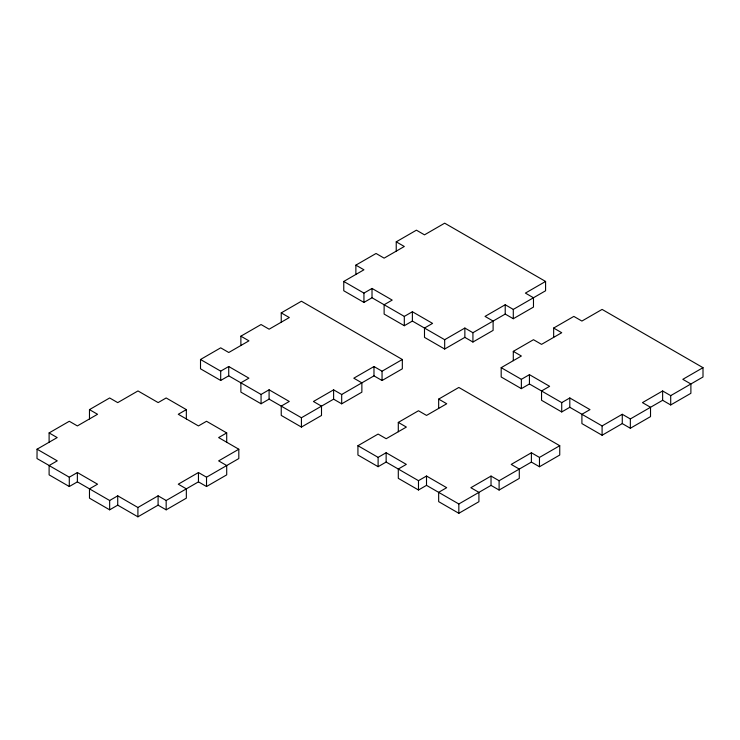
<?xml version="1.0" encoding="UTF-8"?>
<svg xmlns="http://www.w3.org/2000/svg" width="740" height="740" viewBox="0 0 740 740"><rect width="100%" height="100%" fill="white"/><g stroke="black" fill="none" stroke-linecap="round" stroke-linejoin="round"><path stroke-width="1.11" d="M49.108 442.243L49.108 432.918L69.292 421.273L77.367 425.925L97.541 414.28L89.475 409.618L89.475 418.942M89.475 409.618L109.659 397.963L117.725 402.625L137.982 390.933L158.156 402.588L166.167 397.963L186.341 409.618L186.341 418.942M37 449.236L57.184 437.581L49.108 432.918M355.875 274.457L355.875 265.133L376.059 253.478L384.125 258.14L404.308 246.494L396.233 241.832L396.233 251.147M396.233 241.832L416.417 230.177L424.492 234.839L444.675 223.184L545.584 281.45L545.584 290.764L533.087 297.98M281.237 322.205L281.237 312.881L301.421 301.226L402.329 359.492L402.329 368.816L382.053 380.517L373.978 375.865L341.686 394.503L333.611 389.841L313.427 401.496L321.502 406.158L321.502 415.473L301.421 427.072L281.237 415.418L281.237 406.094L289.275 401.459L269.092 389.804L261.063 394.448L228.725 375.828L220.696 380.462L200.512 368.816L200.512 359.492L220.696 347.837L228.771 352.499L248.945 340.844L240.879 336.182L240.879 345.506M240.879 336.182L261.063 324.536L269.129 329.198L289.312 317.543L281.237 312.881M492.729 321.28L505.216 314.075L513.292 318.727L533.475 307.082L533.475 297.757L513.292 309.413L505.216 304.75L485.033 316.406L493.108 321.058L493.108 330.382L472.925 342.037L464.859 337.375L444.675 349.03L424.492 337.375L424.492 328.051L432.567 323.389L412.384 311.743L404.308 316.406L372.017 297.757L363.941 302.42L343.767 290.764L343.767 281.45L363.941 269.795L355.875 265.133M49.108 465.543L69.292 477.198L77.367 472.536L97.541 484.191L89.475 488.853L89.475 498.168L109.659 509.823L117.725 505.161L137.908 516.816L158.092 505.161L166.167 509.823L186.341 498.168L186.341 488.853L178.275 484.191L198.459 472.536L206.525 477.198L238.817 458.55L238.817 449.236L218.633 460.881L226.708 465.543L226.708 474.867L206.525 486.522L198.459 481.86L166.167 500.499L158.092 495.837L137.908 507.492L117.725 495.837L109.659 500.499L77.367 481.86L69.292 486.522L49.108 474.867L49.108 465.543L57.248 460.844L37.065 449.189L37 458.55L49.562 465.728M200.512 359.492L220.696 371.138L228.725 366.504L248.908 378.159L240.879 382.793L240.879 392.117L261.063 403.772L269.092 399.128L301.421 417.749L333.611 399.165L341.686 403.827L361.869 392.172L361.869 382.848L353.794 378.196L373.978 366.541L382.053 371.203L402.329 359.492M343.767 281.45L363.941 293.096L372.017 288.433L392.2 300.089L384.125 304.75L384.125 314.075L404.308 325.72L412.384 321.058L444.675 339.706L464.859 328.051L472.925 332.713L493.108 321.058M186.341 409.618L178.275 414.28L198.459 425.925L206.525 421.273L226.708 432.918L226.708 442.243M226.708 432.918L218.633 437.581L238.817 449.236M545.584 281.45L525.4 293.096L533.475 297.757M513.292 360.676L513.292 351.361L533.475 339.706L541.541 344.368L561.725 332.713L553.659 328.051L553.659 337.375M553.659 328.051L573.833 316.406L581.908 321.058L602.092 309.413L703 367.669L703 376.993L670.708 395.632L662.633 390.97L642.459 402.625L650.525 407.287L650.525 416.611L630.341 428.257L622.275 423.595L602.092 435.25L581.908 423.595L581.908 414.28L589.984 409.618L569.8 397.963L561.725 402.625L529.433 383.986L521.367 388.639L501.184 376.993L501.184 367.669L521.367 356.014L513.292 351.361M438.663 408.425L438.663 399.11L458.837 387.455L559.745 445.711L559.745 455.035L539.469 466.746L531.394 462.084L499.102 480.732L491.027 476.07L470.853 487.716L478.919 492.377L478.919 501.702L458.837 513.292L438.663 501.646L438.663 492.322L446.692 487.688L426.508 476.033L418.479 480.667L386.141 462.047L378.112 466.69L357.929 455.035L357.929 445.711L378.112 434.065L386.188 438.718L406.371 427.072L398.296 422.411L398.296 431.735M398.296 422.411L418.479 410.756L426.545 415.418L446.729 403.763L438.663 399.11M357.929 445.711L378.112 457.366L386.141 452.732L406.325 464.378L398.296 469.021L398.296 478.336L418.479 489.991L426.508 485.357L458.837 503.977L491.027 485.385L499.102 490.046L519.286 478.401L519.286 469.077L511.21 464.415L531.394 452.76L539.469 457.422L559.745 445.711M501.184 367.669L521.367 379.324L529.433 374.662L549.616 386.317L541.541 390.97L541.541 400.294L561.725 411.949L569.8 407.287L602.092 425.925L622.275 414.28L630.341 418.942L662.633 400.294L670.708 404.956L690.892 393.301L690.892 383.986L682.817 379.324L703 367.669M670.708 395.632L670.708 404.956M662.633 390.97L662.633 400.294M630.341 418.942L630.341 428.257M622.275 414.28L622.275 423.595M602.092 425.925L602.092 435.25M569.8 397.963L569.8 407.287M561.725 402.625L561.725 411.949M539.469 457.422L539.469 466.746M531.394 452.76L531.394 462.084M529.433 374.662L529.433 383.986M521.367 379.324L521.367 388.639M513.292 309.413L513.292 318.727M505.216 304.75L505.216 314.075M499.102 480.732L499.102 490.046M491.027 476.07L491.027 485.385M472.925 332.713L472.925 342.037M464.859 328.051L464.859 337.375M458.837 503.977L458.837 513.292M444.675 339.706L444.675 349.03M426.508 476.033L426.508 485.357M418.479 480.667L418.479 489.991M412.384 311.743L412.384 321.058M404.308 316.406L404.308 325.72M386.141 452.732L386.141 462.047M382.053 371.203L382.053 380.517M378.112 457.366L378.112 466.69M373.978 366.541L373.978 375.865M372.017 288.433L372.017 297.757M363.941 293.096L363.941 302.42M341.686 394.503L341.686 403.827M333.611 389.841L333.611 399.165M301.421 417.749L301.421 427.072M269.092 389.804L269.092 399.128M261.063 394.448L261.063 403.772M228.725 366.504L228.725 375.828M220.696 371.138L220.696 380.462M206.525 477.198L206.525 486.522M198.459 472.536L198.459 481.86M166.167 500.499L166.167 509.823M158.092 495.837L158.092 505.161M137.908 507.492L137.908 516.816M117.725 495.837L117.725 505.161M109.659 500.499L109.659 509.823M77.367 472.536L77.367 481.86M69.292 477.198L69.292 486.522"/></g></svg>
